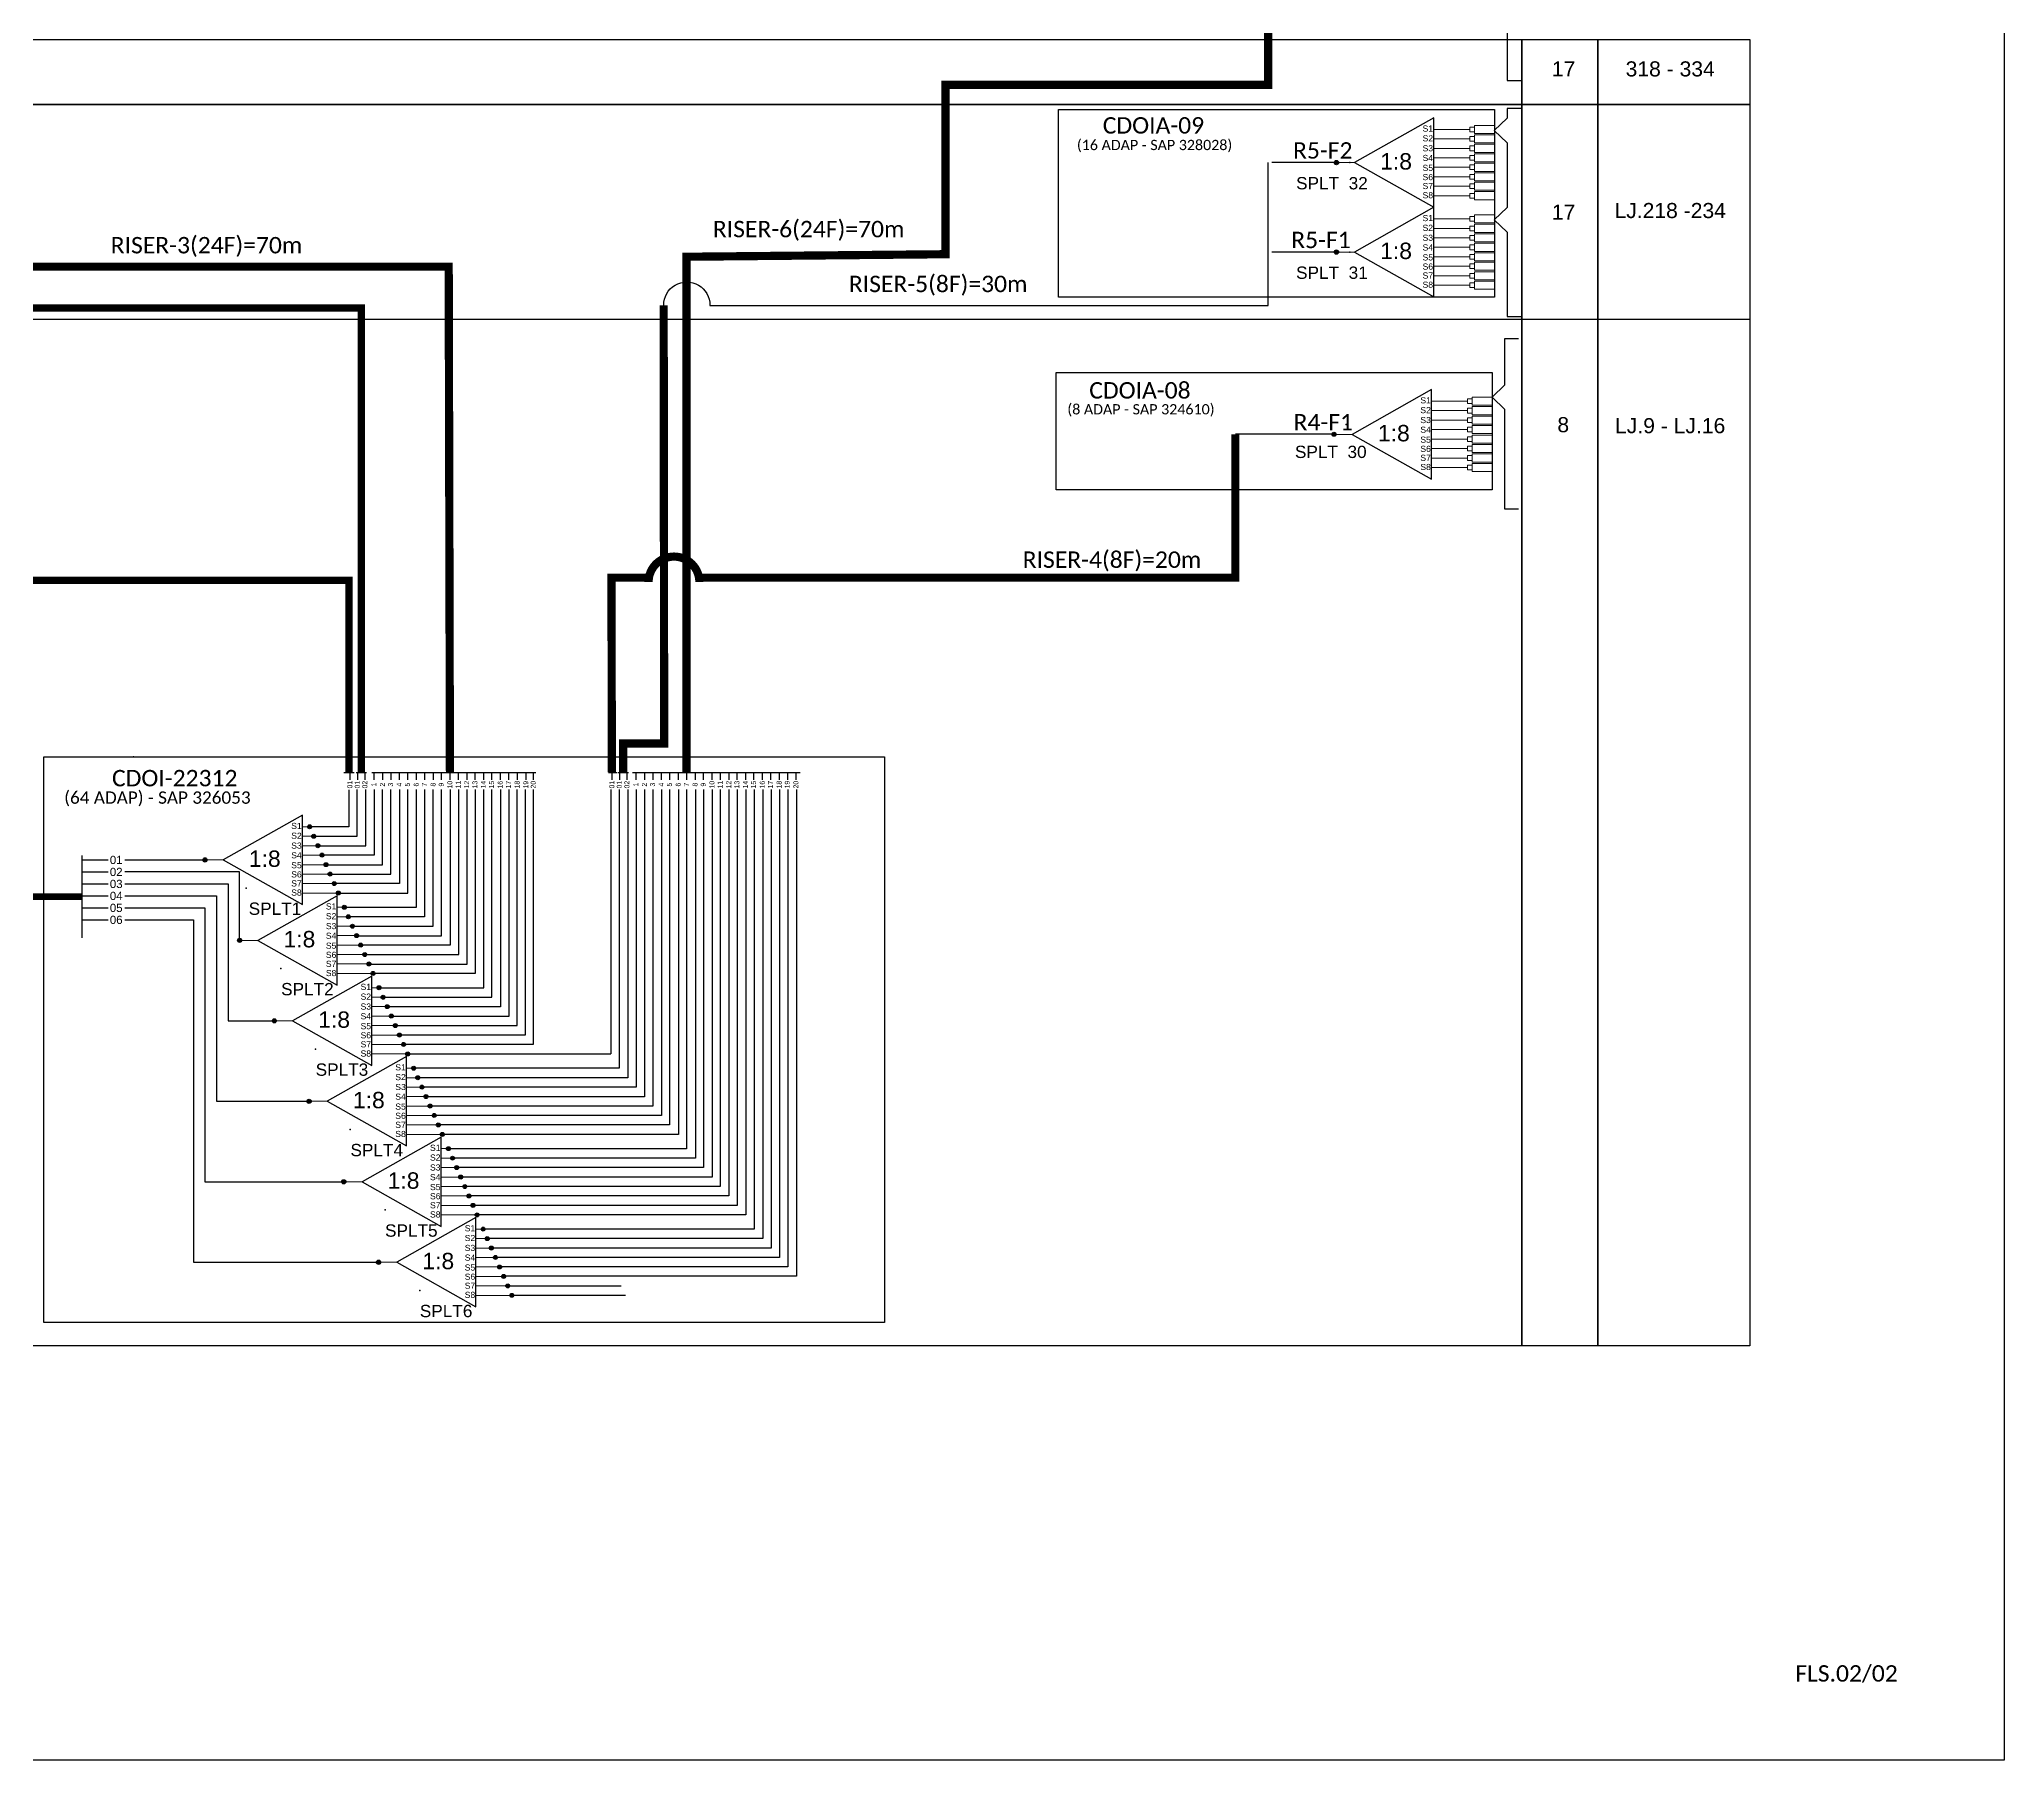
# Model space of a CAD drawing. Header units: metres. Extents: x -1286 to 424, y -500 to 94.
# Drawn here: x 184.4 to 423.9, y -499.8 to -290.3 of the extents above; entities that cross this region are included whole.
import ezdxf
from ezdxf.enums import TextEntityAlignment as Align

# ---------------------------------------------------------------- set-up
doc = ezdxf.new("R2010")
doc.units = ezdxf.units.M
doc.styles.add('ARIAL', font='arial.ttf')
doc.styles.add('WMF-Calibri0', font='calibri.ttf')
doc.linetypes.add('RESERVA', pattern='A,0.5,-0.15,["RESERVA",Standard,S=0.18,R=0,X=0,Y=-0.1],-1.3', length=1.95)

# ---------------------------------------------------------------- blocks, each defined once
blk = doc.blocks.new('SPLITTER_')
blk.add_point((0, 0))
at = {"style": 'ARIAL', "flags": 4}
blk.add_attdef('SPLT', (0, -3.26), '', height=1.5, dxfattribs=at)
blk = doc.blocks.new('SPLT_1-8_DIV_DIR')
h = blk.add_hatch(color=3)
h.dxf.hatch_style = 1
edge = h.paths.add_edge_path()
edge.add_arc((12.77, 4.04), 0.242, 0, 360)
h = blk.add_hatch(color=3)
h.dxf.hatch_style = 1
edge = h.paths.add_edge_path()
edge.add_arc((13.27, 2.88), 0.242, 0, 360)
h = blk.add_hatch(color=3)
h.dxf.hatch_style = 1
edge = h.paths.add_edge_path()
edge.add_arc((13.77, 1.73), 0.242, 0, 360)
h = blk.add_hatch(color=3)
h.dxf.hatch_style = 1
edge = h.paths.add_edge_path()
edge.add_arc((14.27, 0.58), 0.242, 0, 360)
h = blk.add_hatch(color=3)
h.dxf.hatch_style = 1
edge = h.paths.add_edge_path()
edge.add_arc((14.77, -0.58), 0.242, 0, 360)
h = blk.add_hatch(color=3)
h.dxf.hatch_style = 1
edge = h.paths.add_edge_path()
edge.add_arc((15.27, -1.73), 0.242, 0, 360)
h = blk.add_hatch(color=3)
h.dxf.hatch_style = 1
edge = h.paths.add_edge_path()
edge.add_arc((15.77, -2.88), 0.242, 0, 360)
h = blk.add_hatch(color=3)
h.dxf.hatch_style = 1
edge = h.paths.add_edge_path()
edge.add_arc((16.27, -4.04), 0.242, 0, 360)
at = {"color": 1}
blk.add_lwpolyline([(11.89, 5.45), (2.22, 0), (11.89, -5.45), (11.89, 5.45)], dxfattribs=at)
at = {"color": 7, "lineweight": 0}
for points in [[(12.77, 4.04), (11.89, 4.04)], [(11.89, 2.88), (13.27, 2.88)], [(11.89, 1.73), (13.77, 1.73)], [(11.89, 0.58), (14.27, 0.58)], [(11.89, -0.58), (14.77, -0.58)], [(11.89, -1.73), (15.27, -1.73)], [(11.89, -2.88), (15.77, -2.88)], [(11.89, -4.04), (16.27, -4.04)]]:
    blk.add_lwpolyline(points, dxfattribs=at)
at = {"color": 1, "lineweight": 0}
blk.add_lwpolyline([(2.22, 0), (0, 0)], dxfattribs=at)
at = {"color": 3}
for centre in [(12.77, 4.04), (13.27, 2.88), (13.77, 1.73), (14.27, 0.58), (14.77, -0.58), (15.27, -1.73), (15.77, -2.88), (16.27, -4.04)]:
    blk.add_circle(centre, 0.242, dxfattribs=at)
at = {"color": 1, "style": 'ARIAL'}
for s, height, p in [('S1', 0.75, (10.52, 3.77)), ('S2', 0.75, (10.52, 2.58)), ('1:8', 2, (5.35, -0.85)), ('S3', 0.75, (10.52, 1.37)), ('S4', 0.75, (10.52, 0.19)), ('S5', 0.75, (10.52, -1.02)), ('S6', 0.75, (10.52, -2.14)), ('S7', 0.75, (10.52, -3.24)), ('S8', 0.75, (10.52, -4.36))]:
    blk.add_text(s, height=height, dxfattribs=at).set_placement(p)
blk = doc.blocks.new('SPLT_1-8_SC-APC')
at = {"color": 1}
blk.add_lwpolyline([(-7.37, -2.1), (-17.04, -7.55), (-7.37, -13), (-7.37, -2.1)], dxfattribs=at)
at = {"color": 3, "lineweight": 0}
for points in [[(-2.99, -3.51), (-7.37, -3.51)], [(-7.37, -4.66), (-2.99, -4.66)], [(-2.41, -3.02), (-2.41, -4)], [(-2.41, -3.02), (0, -3.02)], [(-2.41, -4), (0, -4)], [(-2.41, -4.17), (-2.41, -5.16)], [(-2.41, -4.17), (0, -4.17)], [(-7.37, -5.82), (-2.99, -5.82)], [(-7.37, -6.97), (-2.99, -6.97)], [(-2.41, -5.16), (0, -5.16)], [(-2.41, -5.32), (-2.41, -6.31)], [(-2.41, -5.32), (0, -5.32)], [(-2.41, -6.31), (0, -6.31)], [(-2.41, -6.48), (-2.41, -7.46)], [(-2.41, -6.48), (0, -6.48)], [(-7.37, -8.12), (-2.99, -8.12)], [(-7.37, -9.28), (-2.99, -9.28)], [(-2.41, -7.46), (0, -7.46)], [(-2.41, -7.63), (-2.41, -8.62)], [(-2.41, -7.63), (0, -7.63)], [(-2.41, -8.62), (0, -8.62)], [(-2.41, -8.78), (-2.41, -9.77)], [(-2.41, -8.78), (0, -8.78)], [(-7.37, -10.43), (-2.99, -10.43)], [(-7.37, -11.58), (-2.99, -11.58)], [(-2.41, -9.77), (0, -9.77)], [(-2.41, -9.94), (-2.41, -10.92)], [(-2.41, -9.94), (0, -9.94)], [(-2.41, -10.92), (0, -10.92)], [(-2.41, -11.09), (-2.41, -12.08)], [(-2.41, -11.09), (0, -11.09)], [(-2.41, -12.08), (0, -12.08)]]:
    blk.add_lwpolyline(points, dxfattribs=at)
for points in [[(-2.99, -3.22), (-2.41, -3.22), (-2.41, -3.8), (-2.99, -3.8)], [(-2.99, -4.38), (-2.41, -4.38), (-2.41, -4.95), (-2.99, -4.95)], [(-2.99, -5.53), (-2.41, -5.53), (-2.41, -6.1), (-2.99, -6.1)], [(-2.99, -6.68), (-2.41, -6.68), (-2.41, -7.26), (-2.99, -7.26)], [(-2.99, -7.84), (-2.41, -7.84), (-2.41, -8.41), (-2.99, -8.41)], [(-2.99, -8.99), (-2.41, -8.99), (-2.41, -9.56), (-2.99, -9.56)], [(-2.99, -10.14), (-2.41, -10.14), (-2.41, -10.72), (-2.99, -10.72)], [(-2.99, -11.3), (-2.41, -11.3), (-2.41, -11.87), (-2.99, -11.87)]]:
    blk.add_lwpolyline(points, close=True, dxfattribs=at)
at = {"color": 1, "lineweight": 0}
blk.add_lwpolyline([(-17.04, -7.55), (-19.26, -7.55)], dxfattribs=at)
at = {"color": 1, "style": 'ARIAL'}
for s, height, p in [('S1', 0.75, (-8.74, -3.78)), ('S2', 0.75, (-8.74, -4.97)), ('1:8', 2, (-13.91, -8.4)), ('S3', 0.75, (-8.74, -6.18)), ('S4', 0.75, (-8.74, -7.36)), ('S5', 0.75, (-8.74, -8.57)), ('S6', 0.75, (-8.74, -9.69)), ('S7', 0.75, (-8.74, -10.78)), ('S8', 0.75, (-8.74, -11.9))]:
    blk.add_text(s, height=height, dxfattribs=at).set_placement(p)
blk = doc.blocks.new('LEG_CDO64_DIR')
blk.add_point((0, 0))
at = {"color": 1, "style": 'WMF-Calibri0', "flags": 4}
blk.add_attdef('CDO', (-2.62, -3.57), '', height=2, dxfattribs=at)
blk.add_attdef('MODELO', text='', height=1.5, dxfattribs=at).set_placement((-1.52, -5.5), align=Align.CENTER)

msp = doc.modelspace()

# ---------------------------------------------------------------- hatches: boundary and pattern name
h = msp.add_hatch(color=3)
h.dxf.hatch_style = 1
edge = h.paths.add_edge_path()
edge.add_arc((342.46, -305.29), 0.256, 0, 360)
h = msp.add_hatch(color=3)
h.dxf.hatch_style = 1
edge = h.paths.add_edge_path()
edge.add_arc((342.46, -316.19), 0.256, 0, 360)
h = msp.add_hatch(color=3)
h.dxf.hatch_style = 1
edge = h.paths.add_edge_path()
edge.add_arc((342.16, -338.38), 0.242, 0, 360)
h = msp.add_hatch(color=3)
h.dxf.hatch_style = 1
edge = h.paths.add_edge_path()
edge.add_arc((204.61, -390.22), 0.256, 0, 360)
h = msp.add_hatch(color=3)
h.dxf.hatch_style = 1
edge = h.paths.add_edge_path()
edge.add_arc((208.83, -400.02), 0.256, 0, 360)
h = msp.add_hatch(color=3)
h.dxf.hatch_style = 1
edge = h.paths.add_edge_path()
edge.add_arc((213.06, -409.82), 0.256, 0, 360)
h = msp.add_hatch(color=3)
h.dxf.hatch_style = 1
edge = h.paths.add_edge_path()
edge.add_arc((217.29, -419.62), 0.256, 0, 360)
h = msp.add_hatch(color=3)
h.dxf.hatch_style = 1
edge = h.paths.add_edge_path()
edge.add_arc((221.52, -429.42), 0.256, 0, 360)
h = msp.add_hatch(color=3)
h.dxf.hatch_style = 1
edge = h.paths.add_edge_path()
edge.add_arc((225.75, -439.22), 0.256, 0, 360)

# ---------------------------------------------------------------- linework, layer by layer
at = {"color": 3}
for p, q in [((342.16, -338.38), (330.14, -338.38)), ((254.07, -381.65), (254.07, -413.85)), ((229.27, -413.85), (254.07, -413.85))]:
    msp.add_line(p, q, dxfattribs=at)
at = {"color": 4}
for p, q in [((253.77, -379.57), (254.79, -379.57)), ((256.68, -379.57), (275.93, -379.57)), ((275.93, -379.57), (277.13, -379.57)), ((257.12, -381.65), (257.12, -417.91)), ((259.16, -381.65), (259.16, -420.2)), ((260.22, -381.65), (260.22, -421.35)), ((261.21, -381.65), (261.21, -422.5)), ((263.29, -381.65), (263.29, -425.39)), ((264.35, -381.65), (264.35, -426.54)), ((265.34, -381.65), (265.34, -427.69)), ((266.39, -381.65), (266.39, -428.85)), ((267.39, -381.65), (267.39, -429.99)), ((268.44, -381.65), (268.44, -431.14)), ((269.44, -381.65), (269.44, -432.29)), ((270.52, -381.65), (270.52, -433.45)), ((271.52, -381.65), (271.52, -435.18)), ((272.57, -381.65), (272.57, -436.34)), ((273.57, -381.65), (273.57, -437.49)), ((274.61, -381.65), (274.61, -438.64)), ((275.61, -381.65), (275.61, -439.78)), ((276.66, -381.65), (276.66, -440.93)), ((257.12, -417.91), (231, -417.91)), ((259.16, -420.2), (232.2, -420.2)), ((260.22, -421.35), (232.7, -421.35)), ((261.21, -422.5), (233.23, -422.5)), ((263.29, -425.39), (234.26, -425.39)), ((264.35, -426.54), (234.76, -426.54)), ((265.34, -427.69), (235.26, -427.69)), ((266.39, -428.85), (235.76, -428.85)), ((267.39, -429.99), (236.49, -429.99)), ((268.44, -431.14), (236.96, -431.14)), ((269.44, -432.29), (237.49, -432.29)), ((270.52, -433.45), (237.99, -433.45)), ((271.52, -435.18), (238.7, -435.18)), ((272.57, -436.34), (238.99, -436.34)), ((273.57, -437.49), (239.49, -437.49)), ((274.61, -438.64), (239.99, -438.64)), ((275.61, -439.78), (240.48, -439.78)), ((276.66, -440.93), (240.98, -440.93))]:
    msp.add_line(p, q, dxfattribs=at)
at = {"color": 1}
for p, q in [((254.9, -379.57), (256.21, -379.57)), ((255.07, -381.65), (255.07, -415.6)), ((255.07, -415.6), (230, -415.6))]:
    msp.add_line(p, q, dxfattribs=at)
at = {"color": 30, "linetype": 'Continuous'}
for p, q in [((240.61, -381.66), (240.61, -408.1)), ((243.6, -381.65), (243.6, -411.55)), ((244.59, -381.65), (244.59, -412.7)), ((243.6, -411.55), (228.27, -411.55)), ((244.59, -412.7), (228.77, -412.7))]:
    msp.add_line(p, q, dxfattribs=at)
at = {"color": 30, "linetype": 'Continuous', "ltscale": 4}
msp.add_line((240.61, -408.1), (226.77, -408.1), dxfattribs=at)
at = {"color": 8, "linetype": 'RESERVA', "ltscale": 5}
for p, q in [((241.49, -442.1), (255.32, -442.1)), ((241.99, -443.25), (255.82, -443.25))]:
    msp.add_line(p, q, dxfattribs=at)
for points in [[(-417.13, -499.81), (423.87, -499.81), (423.87, 94.19), (-417.13, 94.19)], [(102.9, -290.28), (365.03, -290.28), (365.03, -298.22), (102.9, -298.22)], [(365.03, -290.28), (374.29, -290.28), (374.29, -298.22), (365.03, -298.22)], [(374.29, -290.28), (392.81, -290.28), (392.81, -298.22), (374.29, -298.22)], [(102.9, -298.22), (365.03, -298.22), (365.03, -324.42), (102.9, -324.42)], [(102.9, -298.22), (365.03, -298.22), (365.03, -449.42), (102.9, -449.42)], [(365.03, -298.22), (374.29, -298.22), (374.29, -324.42), (365.03, -324.42)], [(365.03, -298.22), (374.29, -298.22), (374.29, -449.42), (365.03, -449.42)], [(374.29, -298.22), (392.81, -298.22), (392.81, -324.42), (374.29, -324.42)], [(374.29, -298.22), (392.81, -298.22), (392.81, -449.42), (374.29, -449.42)]]:
    msp.add_lwpolyline(points, close=True)
at = {"color": 30, "const_width": 1}
msp.add_lwpolyline([(133.57, 3.56), (133.57, -296.31), (174.02, -296.31), (174.02, -317.96), (234.3, -317.96), (234.45, -379.57)], dxfattribs=at)
at = {"color": 4, "const_width": 1}
msp.add_lwpolyline([(334.13, 3.88), (334.13, -295.82), (294.83, -295.82), (294.83, -316.45), (263.27, -316.76), (263.27, -379.57)], dxfattribs=at)
at = {"color": 3}
for points in [[(364.92, -238.37), (363.26, -238.37), (363.26, -239.53), (361.69, -241.03), (363.25, -242.54), (363.25, -250.42), (361.69, -251.93), (363.25, -253.44), (363.25, -295.29), (364.91, -295.29)], [(364.92, -298.7), (363.26, -298.7), (363.26, -299.86), (361.69, -301.37), (363.25, -302.88), (363.25, -310.76), (361.69, -312.26), (363.25, -313.77), (363.25, -324.05), (364.91, -324.05)], [(364.64, -347.51), (362.99, -347.51), (362.99, -335.36), (361.42, -333.86), (362.99, -332.35), (362.99, -326.71), (364.64, -326.71)], [(254.16, -379.57), (254.16, -380.45)], [(189.63, -390.22), (192.79, -390.22)], [(194.86, -390.22), (204.61, -390.22)]]:
    msp.add_lwpolyline(points, dxfattribs=at)
at = {"color": 1}
for points in [[(308.59, -298.83), (361.72, -298.83), (361.72, -321.7), (308.59, -321.7)], [(308.29, -330.84), (361.42, -330.84), (361.42, -345.16), (308.29, -345.16)], [(184.99, -377.68), (287.38, -377.68), (287.38, -446.58), (184.99, -446.58)]]:
    msp.add_lwpolyline(points, close=True, dxfattribs=at)
at = {"color": 6, "const_width": 0.9}
msp.add_lwpolyline([(223.66, -379.57), (223.66, -322.99), (133.56, -322.99), (133.57, -305.51)], dxfattribs=at)
at = {"color": 1}
for points, format in [([(260.49, -322.68, -1.012783), (266.13, -322.68), (334.14, -322.68), (334.13, -305.28)], "xyb"), ([(132.64, -394.69, 0.8, 0.8, 0), (189.63, -394.69, 0.8, 0.8, 0)], "xyseb")]:
    msp.add_lwpolyline(points, format=format, dxfattribs=at)
for points in [[(342.43, -305.29), (334.59, -305.29)], [(342.43, -316.19), (334.59, -316.19)], [(255.09, -379.57), (255.09, -380.45)], [(256.02, -379.57), (256.02, -380.45)], [(256.12, -381.65), (256.12, -416.75), (230.5, -416.75)], [(189.63, -399.69), (189.63, -389.7)], [(189.63, -396.06), (192.79, -396.06)], [(194.86, -396.06), (204.6, -396.06), (204.6, -429.42), (221.26, -429.42)]]:
    msp.add_lwpolyline(points, dxfattribs=at)
at = {"color": 1, "const_width": 1}
msp.add_lwpolyline([(255.55, -379.57), (255.55, -376.03), (260.55, -376.03), (260.49, -322.68)], dxfattribs=at)
at = {"color": 5, "const_width": 0.9}
msp.add_lwpolyline([(222.14, -379.57), (222.14, -356.17), (137.56, -356.17), (137.56, -338.7)], dxfattribs=at)
at = {"color": 3, "const_width": 1}
for points in [[(264.84, -355.85), (330.14, -355.85), (330.14, -338.38)], [(254.18, -379.57), (254.13, -355.85), (258.65, -355.85)]]:
    msp.add_lwpolyline(points, dxfattribs=at)
msp.add_lwpolyline([(258.65, -356.37, -1), (264.84, -356.37)], format="xyb", dxfattribs=at)
at = {"color": 5}
for points in [[(221.51, -379.57), (222.78, -379.57)], [(222.24, -379.57), (222.24, -380.45)], [(222.13, -381.67), (222.13, -386.19), (217.35, -386.19)], [(189.63, -394.6), (192.79, -394.6)], [(194.86, -394.6), (206.01, -394.6), (206.01, -419.62), (217.03, -419.62)]]:
    msp.add_lwpolyline(points, dxfattribs=at)
at = {"color": 6}
for points in [[(223.02, -379.57), (224.3, -379.57)], [(223.17, -379.57), (223.17, -380.45)], [(224.09, -379.57), (224.09, -380.45)], [(218.09, -387.34), (223.15, -387.34), (223.15, -381.66)], [(218.59, -388.49), (224.2, -388.49), (224.2, -381.66)], [(189.63, -397.52), (192.79, -397.52)], [(194.86, -397.52), (203.19, -397.52), (203.19, -439.22), (225.49, -439.22)]]:
    msp.add_lwpolyline(points, dxfattribs=at)
at = {"color": 30}
for points in [[(224.94, -379.57), (244.91, -379.57)], [(225.18, -379.57), (225.18, -380.45)], [(226.23, -379.57), (226.23, -380.45)], [(227.23, -379.57), (227.23, -380.45)], [(228.28, -379.57), (228.28, -380.45)], [(229.28, -379.57), (229.28, -380.45)], [(230.35, -379.57), (230.35, -380.45)], [(231.35, -379.57), (231.35, -380.45)], [(232.4, -379.57), (232.4, -380.45)], [(233.4, -379.57), (233.4, -380.45)], [(234.45, -379.57), (234.45, -380.45)], [(235.45, -379.57), (235.45, -380.45)], [(236.5, -379.57), (236.5, -380.45)], [(237.5, -379.57), (237.5, -380.45)], [(238.53, -379.57), (238.53, -380.45)], [(239.53, -379.57), (239.53, -380.45)], [(240.58, -379.57), (240.58, -380.45)], [(243.69, -379.57), (243.69, -380.45)], [(244.61, -379.57), (244.61, -380.45)], [(225.2, -381.66), (225.2, -389.64), (218.87, -389.64)]]:
    msp.add_lwpolyline(points, dxfattribs=at)
at = {"color": 30, "linetype": 'RESERVA', "ltscale": 0.1}
for points in [[(241.58, -379.57), (241.58, -380.45)], [(242.63, -379.57), (242.63, -380.45)], [(242.63, -379.57), (242.63, -380.45)], [(243.69, -379.57), (243.69, -380.45)]]:
    msp.add_lwpolyline(points, dxfattribs=at)
at = {"color": 4}
for points in [[(257.1, -379.57), (257.1, -380.45)], [(258.15, -379.57), (258.15, -380.45)], [(259.15, -379.57), (259.15, -380.45)], [(260.2, -379.57), (260.2, -380.45)], [(261.2, -379.57), (261.2, -380.45)], [(262.27, -379.57), (262.27, -380.45)], [(263.27, -379.57), (263.27, -380.45)], [(264.32, -379.57), (264.32, -380.45)], [(265.32, -379.57), (265.32, -380.45)], [(266.37, -379.57), (266.37, -380.45)], [(267.37, -379.57), (267.37, -380.45)], [(268.43, -379.57), (268.43, -380.45)], [(269.42, -379.57), (269.42, -380.45)], [(270.46, -379.57), (270.46, -380.45)], [(271.45, -379.57), (271.45, -380.45)], [(272.51, -379.57), (272.51, -380.45)], [(273.5, -379.57), (273.5, -380.45)], [(274.56, -379.57), (274.56, -380.45)], [(275.56, -379.57), (275.56, -380.45)], [(276.61, -379.57), (276.61, -380.45)], [(258.16, -381.65), (258.16, -419.06), (231.5, -419.06)], [(262.3, -381.65), (262.3, -423.65), (233.73, -423.65)]]:
    msp.add_lwpolyline(points, dxfattribs=at)
at = {"color": 30, "linetype": 'Continuous'}
for points in [[(219.59, -390.8), (226.25, -390.8), (226.25, -381.66)], [(220.09, -391.95), (227.25, -391.95), (227.25, -381.66)], [(228.3, -381.66), (228.3, -393.1), (220.37, -393.1)], [(221.09, -394.25), (229.3, -394.26), (229.3, -381.66)], [(221.82, -395.99), (230.37, -395.99), (230.37, -381.66)], [(231.37, -381.66), (231.37, -397.15), (222.02, -397.15)], [(222.82, -398.3), (232.42, -398.3), (232.42, -381.66)], [(223.04, -399.45), (233.42, -399.45), (233.42, -381.66)], [(234.47, -381.66), (234.47, -400.6), (223.54, -400.6)], [(224.08, -401.76), (235.53, -401.76), (235.53, -381.66)], [(224.58, -402.91), (236.53, -402.91), (236.53, -381.66)], [(237.52, -381.66), (237.52, -404.06), (225.04, -404.06)], [(225.56, -405.79), (238.56, -405.79), (238.58, -381.66)], [(226.07, -406.94), (239.57, -406.94), (239.57, -381.66)]]:
    msp.add_lwpolyline(points, dxfattribs=at)
at = {"color": 30, "linetype": 'Continuous', "ltscale": 4}
for points in [[(227.32, -409.25), (241.66, -409.25), (241.66, -381.66)], [(227.81, -410.4), (242.66, -410.4), (242.66, -381.66)]]:
    msp.add_lwpolyline(points, dxfattribs=at)
at = {"color": 2}
for points in [[(189.63, -391.68), (192.79, -391.68)], [(208.83, -400.02), (208.83, -391.68), (194.86, -391.68)]]:
    msp.add_lwpolyline(points, dxfattribs=at)
at = {"color": 7}
for points in [[(189.63, -393.14), (192.79, -393.14)], [(194.86, -393.14), (207.42, -393.14), (207.42, -409.82), (213.06, -409.82)]]:
    msp.add_lwpolyline(points, dxfattribs=at)
at = {"color": 3}
for centre, radius in [((342.46, -305.29), 0.256), ((342.46, -316.19), 0.256), ((342.16, -338.38), 0.242), ((204.61, -390.22), 0.256), ((208.83, -400.02), 0.256), ((213.06, -409.82), 0.256), ((217.29, -419.62), 0.256), ((221.52, -429.42), 0.256), ((225.75, -439.22), 0.256)]:
    msp.add_circle(centre, radius, dxfattribs=at)
for p in [(344.07, -305.29), (344.07, -316.19), (343.63, -337.17)]:
    msp.add_point(p)

# ---------------------------------------------------------------- block references
for p in [(361.69, -297.74), (361.69, -308.64), (361.42, -330.84)]:
    msp.add_blockref('SPLT_1-8_SC-APC', p, dxfattribs=at)
ref = msp.add_blockref('LEG_CDO64_DIR', (195.9, -377.68))
ref.add_attrib('CDO', 'CDOI-22312', (193.28, -381.26), dxfattribs={"color": 1, "height": 2, "style": 'WMF-Calibri0'})
ref.add_attrib('MODELO', '(64 ADAP) - SAP 326053', dxfattribs={"color": 1, "height": 1.5, "style": 'WMF-Calibri0'}).set_placement((198.81, -383.38), align=Align.CENTER)
at = {"xscale": 0.9982254764087685, "yscale": 0.9982254764087685, "zscale": 0.9982254764087685}
for p in [(204.61, -390.22), (208.83, -400.02), (213.06, -409.82), (217.29, -419.62), (221.52, -429.42), (225.75, -439.22)]:
    msp.add_blockref('SPLT_1-8_DIV_DIR', p, dxfattribs=at)
ref = msp.add_blockref('SPLITTER_', (209.63, -393.65))
ref.add_attrib('SPLT', 'SPLT1', (209.93, -396.91), dxfattribs={"height": 1.5, "style": 'ARIAL'})
ref = msp.add_blockref('SPLITTER_', (213.86, -403.45))
ref.add_attrib('SPLT', 'SPLT2', (213.88, -406.71), dxfattribs={"height": 1.5, "style": 'ARIAL'})
ref = msp.add_blockref('SPLITTER_', (218.08, -413.25))
ref.add_attrib('SPLT', 'SPLT3', (218.09, -416.51), dxfattribs={"height": 1.5, "style": 'ARIAL'})
ref = msp.add_blockref('SPLITTER_', (222.31, -423.05))
ref.add_attrib('SPLT', 'SPLT4', (222.33, -426.31), dxfattribs={"height": 1.5, "style": 'ARIAL'})
ref = msp.add_blockref('SPLITTER_', (226.54, -432.85))
ref.add_attrib('SPLT', 'SPLT5', (226.54, -436.11), dxfattribs={"height": 1.5, "style": 'ARIAL'})
ref = msp.add_blockref('SPLITTER_', (230.77, -442.65))
ref.add_attrib('SPLT', 'SPLT6', (230.78, -445.91), dxfattribs={"height": 1.5, "style": 'ARIAL'})

# ---------------------------------------------------------------- texts
at = {"color": 7, "style": 'ARIAL'}
for s, p in [('17', (370.13, -293.88)), ('17', (370.13, -293.88)), ('318 - 334', (383.12, -293.88)), ('17', (370.13, -311.32)), ('LJ.218 -234', (383.12, -311.13)), ('8', (370.09, -337.21)), ('LJ.9 - LJ.16', (383.12, -337.33))]:
    msp.add_text(s, height=1.84, dxfattribs=at).set_placement(p, align=Align.MIDDLE_CENTER)
at = {"color": 1, "style": 'WMF-Calibri0'}
for s, p in [('CDOIA-09', (313.99, -301.76)), ('R5-F2', (337.17, -304.81)), ('R5-F1', (336.95, -315.71)), ('RISER-5(8F)=30m', (283.05, -321.07)), ('CDOIA-08', (312.34, -334.03))]:
    msp.add_text(s, height=2, dxfattribs=at).set_placement(p)
for s, p in [('(16 ADAP - SAP 328028)', (320.3, -303.77)), ('(8 ADAP - SAP 324610)', (318.64, -335.96))]:
    msp.add_text(s, height=1.25, dxfattribs=at).set_placement(p, align=Align.CENTER)
at = {"color": 7}
for s, height, style, p in [('SPLT  32', 1.5, 'ARIAL', (337.54, -308.55)), ('SPLT  31', 1.5, 'ARIAL', (337.54, -319.45)), ('SPLT  30', 1.5, 'ARIAL', (337.4, -341.27)), ('FLS.02/02', 2, 'WMF-Calibri0', (398.36, -490.3))]:
    msp.add_text(s, height=height, dxfattribs=dict(at, style=style)).set_placement(p)
at = {"color": 4, "style": 'WMF-Calibri0'}
msp.add_text('RISER-6(24F)=70m', height=2, dxfattribs=at).set_placement((266.48, -314.39))
at = {"color": 30, "style": 'WMF-Calibri0'}
msp.add_text('RISER-3(24F)=70m', height=2, dxfattribs=at).set_placement((193.12, -316.35))
at = {"color": 3, "style": 'WMF-Calibri0'}
for s, p in [('R4-F1', (337.23, -337.91)), ('RISER-4(8F)=20m', (304.23, -354.65))]:
    msp.add_text(s, height=2, dxfattribs=at).set_placement(p)
at = {"style": 'ARIAL'}
for s, p in [('01', (222.25, -381.05)), ('01', (223.16, -381.05)), ('02', (224.08, -381.05)), ('10', (234.44, -381.05)), ('11', (235.44, -381.05)), ('12', (236.49, -381.05)), ('13', (237.49, -381.05)), ('14', (238.52, -381.05)), ('15', (239.52, -381.05)), ('16', (240.57, -381.05)), ('17', (241.57, -381.05)), ('18', (242.63, -381.05)), ('19', (243.69, -381.05)), ('20', (244.6, -381.05)), ('01', (254.17, -381.05)), ('01', (255.08, -381.05)), ('02', (256.01, -381.05)), ('10', (266.37, -381.05)), ('11', (267.36, -381.05)), ('12', (268.42, -381.05)), ('13', (269.41, -381.05)), ('14', (270.45, -381.05)), ('15', (271.44, -381.05)), ('16', (272.5, -381.05)), ('17', (273.5, -381.05)), ('18', (274.55, -381.05)), ('19', (275.55, -381.05)), ('20', (276.6, -381.05)), ('1', (225.17, -381.05)), ('2', (226.22, -381.05)), ('3', (227.22, -381.05)), ('4', (228.27, -381.05)), ('5', (229.27, -381.05)), ('6', (230.34, -381.05)), ('7', (231.34, -381.05)), ('8', (232.39, -381.05)), ('9', (233.39, -381.05)), ('1', (257.09, -381.05)), ('2', (258.14, -381.05)), ('3', (259.14, -381.05)), ('4', (260.19, -381.05)), ('5', (261.19, -381.05)), ('6', (262.26, -381.05)), ('7', (263.26, -381.05)), ('8', (264.31, -381.05)), ('9', (265.31, -381.05))]:
    msp.add_text(s, height=0.6, rotation=90, dxfattribs=at).set_placement(p, align=Align.MIDDLE_CENTER)
for s, p in [('01', (193.79, -390.22)), ('02', (193.79, -391.68)), ('03', (193.79, -393.14)), ('04', (193.79, -394.6)), ('05', (193.79, -396.06)), ('06', (193.79, -397.52))]:
    msp.add_text(s, height=1, dxfattribs=at).set_placement(p, align=Align.MIDDLE_CENTER)

doc.saveas('drawing.dxf')
